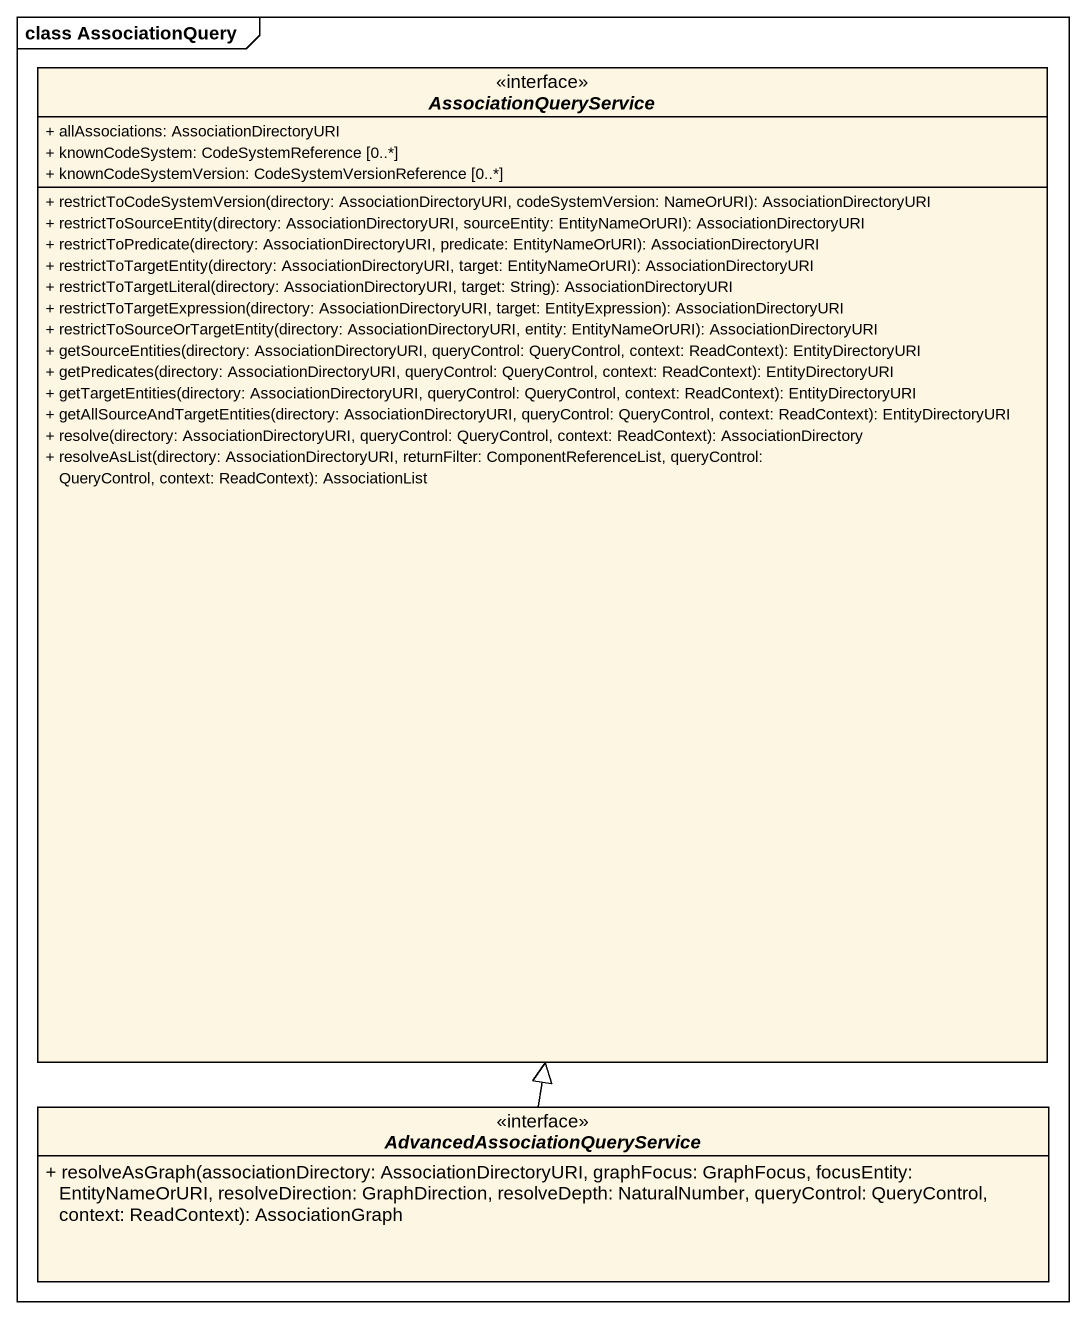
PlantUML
@startuml
mainframe class AssociationQuery
hide circle
hide empty members
skinparam classAttributeIconSize 0
interface AssociationQueryService <<interface>> {
  + allAssociations: AssociationDirectoryURI
  + knownCodeSystem: CodeSystemReference [0..*]
  + knownCodeSystemVersion: CodeSystemVersionReference [0..*]
  + restrictToCodeSystemVersion(directory: AssociationDirectoryURI, codeSystemVersion: NameOrURI): AssociationDirectoryURI
  + restrictToSourceEntity(directory: AssociationDirectoryURI, sourceEntity: EntityNameOrURI): AssociationDirectoryURI
  + restrictToPredicate(directory: AssociationDirectoryURI, predicate: EntityNameOrURI): AssociationDirectoryURI
  + restrictToTargetEntity(directory: AssociationDirectoryURI, target: EntityNameOrURI): AssociationDirectoryURI
  + restrictToTargetLiteral(directory: AssociationDirectoryURI, target: String): AssociationDirectoryURI
  + restrictToTargetExpression(directory: AssociationDirectoryURI, target: EntityExpression): AssociationDirectoryURI
  + restrictToSourceOrTargetEntity(directory: AssociationDirectoryURI, entity: EntityNameOrURI): AssociationDirectoryURI
  + getSourceEntities(directory: AssociationDirectoryURI, queryControl: QueryControl, context: ReadContext): EntityDirectoryURI
  + getPredicates(directory: AssociationDirectoryURI, queryControl: QueryControl, context: ReadContext): EntityDirectoryURI
  + getTargetEntities(directory: AssociationDirectoryURI, queryControl: QueryControl, context: ReadContext): EntityDirectoryURI
  + getAllSourceAndTargetEntities(directory: AssociationDirectoryURI, queryControl: QueryControl, context: ReadContext): EntityDirectoryURI
  + resolve(directory: AssociationDirectoryURI, queryControl: QueryControl, context: ReadContext): AssociationDirectory
  + resolveAsList(directory: AssociationDirectoryURI, returnFilter: ComponentReferenceList, queryControl: QueryControl, context: ReadContext): AssociationList
}
interface "AdvancedAssociationQueryService" as AdvancedAssociationQueryServ <<interface>> {
  + resolveAsGraph(associationDirectory: AssociationDirectoryURI, graphFocus: GraphFocus, focusEntity: EntityNameOrURI, resolveDirection: GraphDirection, resolveDepth: NaturalNumber, queryControl: QueryControl, context: ReadContext): AssociationGraph
}
AdvancedAssociationQueryServ -up-|> AssociationQueryService
@enduml
